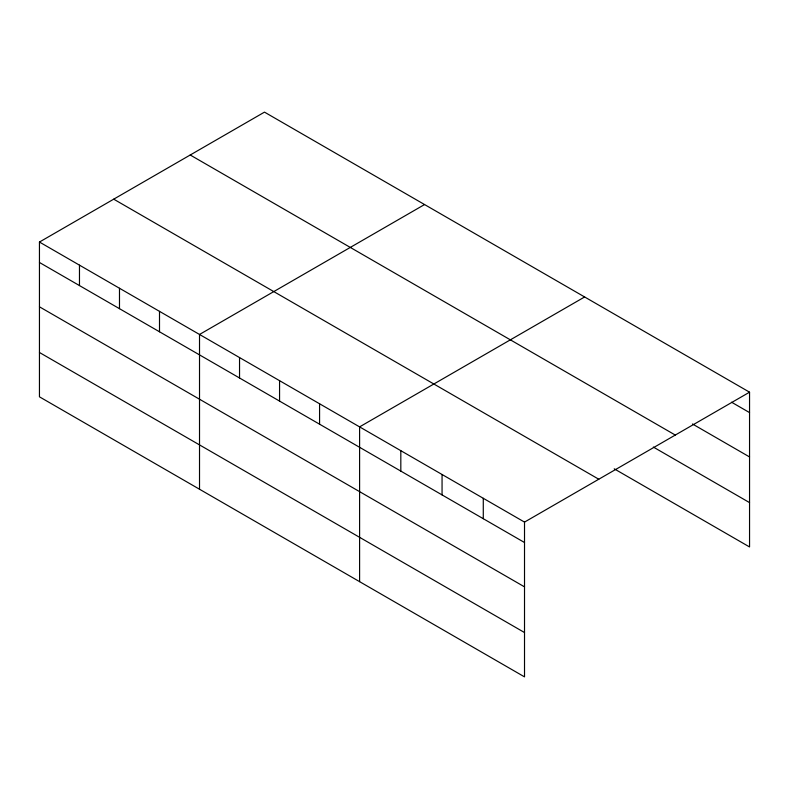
<?xml version="1.0" encoding="UTF-8"?>
<svg xmlns="http://www.w3.org/2000/svg" width="789" height="789" viewBox="0 0 789 789"><rect width="100%" height="100%" fill="white"/><g stroke="black" fill="none" stroke-linecap="round" stroke-linejoin="round"><path stroke-width="1.18" d="M524.517 586.858L524.517 522.101L39.45 242.045L39.45 396.818L524.517 676.873L524.517 586.858L39.45 306.803M614.227 468.824L749.55 546.955L749.55 392.182L264.483 112.127L39.45 242.045M424.551 204.548L199.518 334.467L199.518 489.239M584.629 296.96L359.597 426.879L359.597 581.651M524.517 522.101L749.55 392.182M731.581 402.222L749.55 412.598M692.466 423.979L749.55 456.939M190.218 154.999L675.285 435.055M653.341 447.067L749.55 502.613M113.715 199.173L598.782 479.229M39.45 262.471L524.517 542.516M39.45 352.486L524.517 632.541M483.282 498.293L483.282 518.718M442.057 474.495L442.057 494.91M400.822 450.687L400.822 471.112M319.575 403.781L319.575 424.196M279.562 380.673L279.562 401.098M239.54 357.565L239.54 377.99M159.506 311.359L159.506 331.784M119.484 288.261L119.484 308.677M79.472 265.153L79.472 285.569"/></g></svg>
